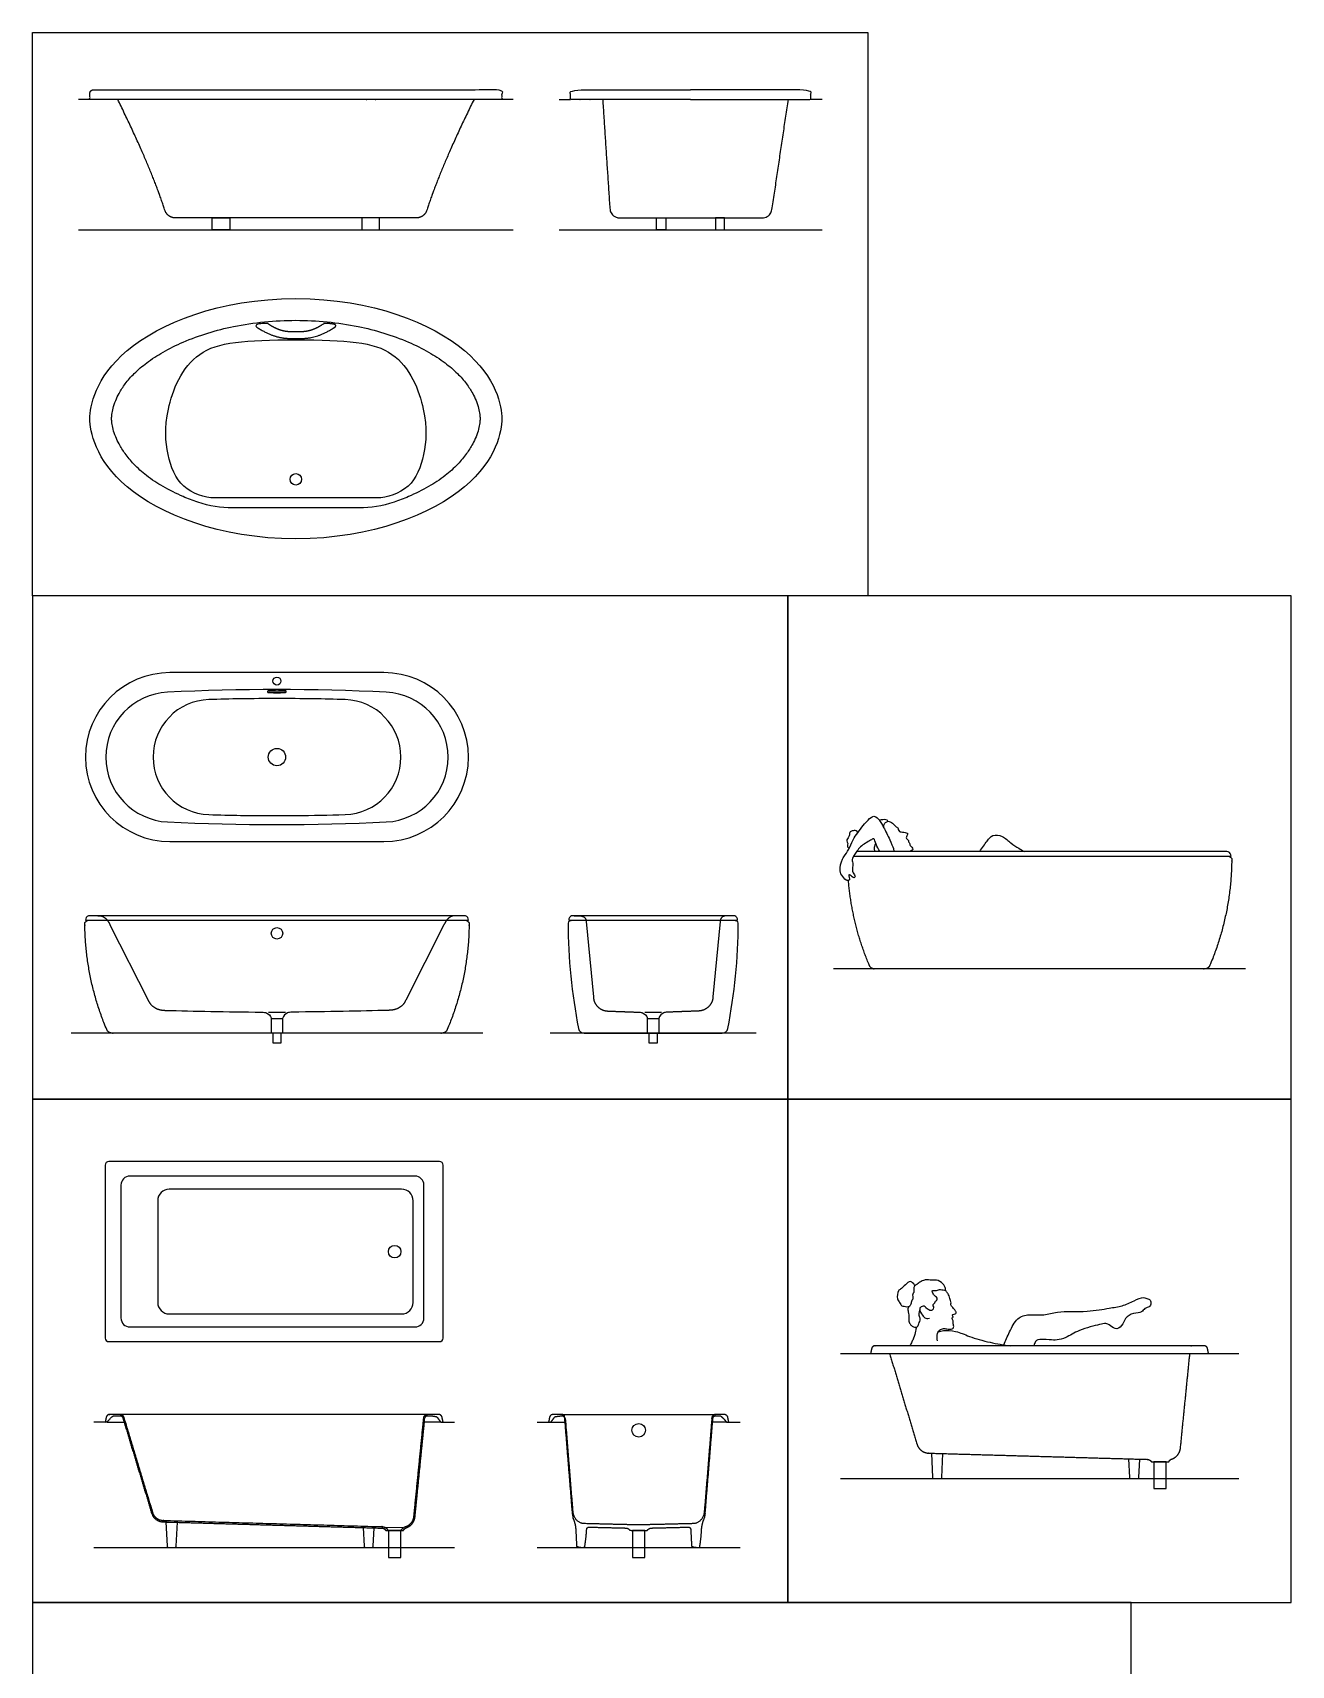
# Model space of a CAD drawing. Header units: millimetres. Extents: x 0.1 to 49.6, y 0.1 to 12.5.
# Drawn here: x 37.42 to 43.01, y 5.26 to 12.51 of the extents above; entities that cross this region are included whole.
import ezdxf

# ---------------------------------------------------------------- set-up
doc = ezdxf.new("R2010")
doc.units = ezdxf.units.MM
for name, color, linetype, true_color in [('AG-DETAILS-DIAGRAM', 7, 'Continuous', 0xccff66), ('AG-DIAGRAM', 7, 'Continuous', 0xfecc66), ('AG-FIXTURE', 7, 'Continuous', 0x66ccff), ('AG-PEOPLE', 7, 'Continuous', 0xfc6666), ('X-VPRT', 6, 'Continuous', 0xff00ff)]:
    doc.layers.add(name, color=color, linetype=linetype, true_color=true_color)

msp = doc.modelspace()

# ---------------------------------------------------------------- linework, layer by layer
at = {"layer": 'AG-DETAILS-DIAGRAM'}
msp.add_open_spline([(38.9495, 10.4468), (38.9947, 10.4468), (39.1061, 10.4824), (39.1646, 10.6351), (39.1786, 10.8194), (39.0562, 11.1325), (38.8169, 11.1487), (38.59, 11.1487), (38.3632, 11.1487), (38.1239, 11.1325), (38.0014, 10.8194), (38.0154, 10.6351), (38.0739, 10.4824), (38.1854, 10.4468), (38.2305, 10.4468), (38.3503, 10.4468), (38.4702, 10.4468), (38.59, 10.4468), (38.7099, 10.4468), (38.8297, 10.4468), (38.9495, 10.4468)], degree=3, knots=[-5.490252, -5.490252, -5.490252, -5.490252, -4.392201, -3.294151, -2.196101, -1.09805, 0, 0, 0, 1.09805, 2.196101, 3.294151, 4.392201, 5.490252, 5.490252, 5.490252, 6.669808, 6.669808, 6.669808, 7.849365, 7.849365, 7.849365, 7.849365], dxfattribs=at)
at = {"layer": 'AG-DIAGRAM'}
for p, q in [((39.8263, 8.5915), (39.8579, 8.5892)), ((39.8796, 8.5655), (39.9111, 8.2307)), ((40.4733, 8.5655), (40.4417, 8.2307)), ((40.5265, 8.5915), (40.4949, 8.5892)), ((37.9769, 7.3254), (37.9769, 6.8741)), ((38.5337, 7.3767), (38.0281, 7.3767)), ((39.0593, 7.3767), (38.5337, 7.3767)), ((39.1105, 6.8741), (39.1105, 7.3254)), ((38.0281, 6.8229), (38.5337, 6.8229)), ((38.5337, 6.8229), (39.0593, 6.8229)), ((41.4114, 6.2041), (41.4168, 6.0962)), ((41.4575, 6.0962), (41.4628, 6.2026)), ((42.2874, 6.1789), (42.2915, 6.0962)), ((42.3322, 6.0962), (42.3363, 6.1775)), ((41.0082, 6.0914), (42.7759, 6.0914)), ((41.4218, 6.0914), (41.4371, 6.0914)), ((41.4371, 6.0914), (41.4524, 6.0914)), ((42.2965, 6.0914), (42.3119, 6.0914)), ((42.3119, 6.0914), (42.3272, 6.0914)), ((38.013, 5.8988), (38.0184, 5.7908)), ((38.0591, 5.7908), (38.0645, 5.8973)), ((38.8891, 5.8736), (38.8932, 5.7908)), ((38.9339, 5.7908), (38.9379, 5.8722)), ((37.6928, 5.7861), (39.2946, 5.7861)), ((38.0235, 5.7861), (38.0388, 5.7861)), ((38.0388, 5.7861), (38.0541, 5.7861)), ((38.8982, 5.7861), (38.9135, 5.7861)), ((38.9135, 5.7861), (38.9289, 5.7861)), ((39.6613, 5.7861), (40.563, 5.7861))]:
    msp.add_line(p, q, dxfattribs=at)
for points in [[(37.6756, 12.2162), (37.6248, 12.2162)], [(39.5552, 12.2162), (39.5044, 12.2162)], [(39.7584, 12.2162), (39.8092, 12.2162)], [(40.9268, 12.2162), (40.876, 12.2162)], [(37.6248, 11.6369), (39.5552, 11.6369)], [(39.7584, 11.6369), (40.9268, 11.6369)], [(37.7649, 8.5513), (37.9342, 8.2164)], [(39.2477, 8.5513), (39.0784, 8.2164)], [(42.8064, 8.3548), (40.9776, 8.3548)], [(38.4689, 8.1629), (38.5437, 8.1629)], [(40.139, 8.1629), (40.2138, 8.1629)], [(39.4207, 8.0699), (37.5919, 8.0699)], [(40.6336, 8.0699), (39.7192, 8.0699)], [(38.9895, 5.8764), (39.0643, 5.8743)]]:
    msp.add_lwpolyline(points, dxfattribs=at)
for points in [[(38.4818, 8.0699), (38.4818, 8.1346), (38.5308, 8.1346), (38.5308, 8.0699)], [(40.1519, 8.0699), (40.1519, 8.1346), (40.2009, 8.1346), (40.2009, 8.0699)], [(38.4873, 8.0699), (38.4873, 8.0264), (38.5253, 8.0264), (38.5253, 8.0699)], [(40.1574, 8.0699), (40.1574, 8.0264), (40.1954, 8.0264), (40.1954, 8.0699)]]:
    msp.add_lwpolyline(points, close=True, dxfattribs=at)
at = {"layer": 'AG-DIAGRAM', "color": 0, "linetype": 'ByBlock', "lineweight": -2}
for points in [[(42.3994, 6.1663), (42.3994, 6.0469), (42.4545, 6.0469), (42.4545, 6.1663)], [(39.0011, 5.8609), (39.0011, 5.7416), (39.0561, 5.7416), (39.0561, 5.8609)], [(40.0846, 5.8609), (40.0846, 5.7416), (40.1396, 5.7416), (40.1396, 5.8609)]]:
    msp.add_lwpolyline(points, close=True, dxfattribs=at)
msp.add_circle((38.5063, 9.6333), 0.0177, dxfattribs=at)
at = {"layer": 'AG-DIAGRAM'}
for centre, radius in [((38.5063, 8.5131), 0.0254), ((40.1122, 6.3061), 0.03)]:
    msp.add_circle(centre, radius, dxfattribs=at)
at = {"layer": 'AG-DIAGRAM', "color": 0, "linetype": 'ByBlock', "lineweight": -2}
for centre, radius, start, end in [((38.2118, 9.2958), 0.2555, 91.73883, 268.26117), ((38.5063, -0.4042), 9.96, 90.92774, 91.73883), ((38.5063, -1.098), 10.6537, 89.13268, 90.86732), ((38.5063, -0.4042), 9.96, 88.26117, 89.07226), ((38.8008, 9.2958), 0.2555, 271.73883, 88.26117), ((38.5063, 18.9958), 9.96, 268.26117, 269.07226), ((38.5063, 18.9958), 9.96, 269.07226, 270.4923), ((38.5063, 18.9958), 9.96, 270.4923, 271.73883)]:
    msp.add_arc(centre, radius, start, end, dxfattribs=at)
at = {"layer": 'AG-DIAGRAM'}
for centre, radius, start, end in [((38.0281, 7.3254), 0.0513, 90, 180), ((39.0593, 7.3254), 0.0513, 0, 90), ((38.0281, 6.8741), 0.0513, 180, 270), ((39.0593, 6.8741), 0.0513, 270, 0), ((41.4218, 6.0964), 0.00503, 182.86241, 270), ((41.4524, 6.0964), 0.00503, 270, 357.13759), ((42.2965, 6.0964), 0.00503, 182.86241, 270), ((42.3272, 6.0964), 0.00503, 270, 357.13759), ((38.0235, 5.7911), 0.00503, 182.86241, 270), ((38.0541, 5.7911), 0.00503, 270, 357.13759), ((38.8982, 5.7911), 0.00503, 182.86241, 270), ((38.9289, 5.7911), 0.00503, 270, 357.13759)]:
    msp.add_arc(centre, radius, start, end, dxfattribs=at)
for points in [[(37.7112, 8.5915), (37.7246, 8.5915), (37.738, 8.5915), (37.7528, 8.5753), (37.7588, 8.5633), (37.7649, 8.5513)], [(39.3014, 8.5915), (39.288, 8.5915), (39.2746, 8.5915), (39.2598, 8.5753), (39.2537, 8.5633), (39.2477, 8.5513)], [(39.8579, 8.5892), (39.8643, 8.5887), (39.8707, 8.5883), (39.8783, 8.5783), (39.8789, 8.5719), (39.8796, 8.5655)], [(40.4949, 8.5892), (40.4885, 8.5887), (40.4821, 8.5883), (40.4745, 8.5783), (40.4739, 8.5719), (40.4733, 8.5655)], [(37.9342, 8.2164), (37.9423, 8.2004), (37.9504, 8.1852), (37.9756, 8.1727), (37.9935, 8.1715), (38.011, 8.171)], [(39.0784, 8.2164), (39.0703, 8.2004), (39.0622, 8.1852), (39.037, 8.1727), (39.0191, 8.1715), (39.0016, 8.171)]]:
    msp.add_open_spline(points, degree=5, dxfattribs=at)
for points, degree, knots in [([(39.9111, 8.2307), (39.9128, 8.2121), (39.9146, 8.1935), (39.9427, 8.1691), (39.9614, 8.1684), (39.9801, 8.1677), (40.0068, 8.1668), (40.0334, 8.1658), (40.0601, 8.1648), (40.0868, 8.1638), (40.1141, 8.1628, -0.0011)], 5, [2.220248, 2.220248, 2.220248, 2.220248, 2.220248, 2.220248, 3.220248, 3.220248, 3.220248, 3.220248, 3.220248, 3.882022, 3.882022, 3.882022, 3.882022, 3.882022, 3.882022]), ([(40.4417, 8.2307), (40.44, 8.2121), (40.4382, 8.1935), (40.4101, 8.1691), (40.3914, 8.1684), (40.3727, 8.1677), (40.3461, 8.1668), (40.3194, 8.1658), (40.2927, 8.1648), (40.266, 8.1638), (40.2387, 8.1628, -0.0011)], 5, [2.220248, 2.220248, 2.220248, 2.220248, 2.220248, 2.220248, 3.220248, 3.220248, 3.220248, 3.220248, 3.220248, 3.882022, 3.882022, 3.882022, 3.882022, 3.882022, 3.882022]), ([(38.011, 8.171), (38.1375, 8.1677), (38.28, 8.1651), (38.439, 8.163), (38.4487, 8.1628), (38.461, 8.1609), (38.478, 8.1484), (38.4818, 8.1346)], 3, [2.231095, 2.231095, 2.231095, 2.231095, 3.656705, 3.656705, 3.656705, 3.887594, 4.228629, 4.228629, 4.228629, 4.228629]), ([(39.0016, 8.171), (38.8751, 8.1677), (38.7325, 8.1651), (38.5736, 8.163), (38.5639, 8.1628), (38.5516, 8.1609), (38.5346, 8.1484), (38.5308, 8.1346)], 3, [2.231095, 2.231095, 2.231095, 2.231095, 3.656705, 3.656705, 3.656705, 3.887594, 4.228629, 4.228629, 4.228629, 4.228629]), ([(40.1141, 8.1628, -0.0011), (40.1207, 8.1624, -0.0011), (40.1324, 8.16, -0.0011), (40.1481, 8.1484, -0.0011), (40.1519, 8.1346, -0.0011)], 3, [3.8820224, 3.8820224, 3.8820224, 3.8820224, 4.0696992, 4.4107345, 4.4107345, 4.4107345, 4.4107345]), ([(40.2387, 8.1628, -0.0011), (40.2321, 8.1624, -0.0011), (40.2204, 8.16, -0.0011), (40.2047, 8.1484, -0.0011), (40.2009, 8.1346, -0.0011)], 3, [3.8820224, 3.8820224, 3.8820224, 3.8820224, 4.0696992, 4.4107345, 4.4107345, 4.4107345, 4.4107345])]:
    msp.add_open_spline(points, degree=degree, knots=knots, dxfattribs=at)
at = {"layer": 'AG-DIAGRAM', "color": 0, "linetype": 'ByBlock', "lineweight": -2}
for points, weights, knots in [([(41.2259, 6.6472), (41.2503, 6.5666), (41.2747, 6.486), (41.299, 6.4054), (41.3234, 6.3248), (41.3477, 6.2442), (41.3518, 6.2307), (41.36, 6.2185), (41.3717, 6.2096), (41.3856, 6.2048), (41.3997, 6.2044), (41.594, 6.1989), (41.7882, 6.1934), (41.9824, 6.1878), (42.1766, 6.1823), (42.3709, 6.1768), (42.3748, 6.1767), (42.3786, 6.1756), (42.3821, 6.1737), (42.385, 6.171), (42.3881, 6.1663)], [1, 1, 1, 1, 1, 1, 0.924553900729, 0.886830851093, 0.886830851093, 0.924553900729, 1, 1, 1, 1, 1, 1, 0.953230076003, 0.929136330716, 0.927718764141, 0.948977376276, 0.992912167122], [93.288735, 93.288735, 93.288735, 93.288735, 93.288735, 93.288735, 109.862278, 109.862278, 109.862278, 109.862278, 109.862278, 112.614999, 112.614999, 112.614999, 112.614999, 112.614999, 150.858786, 150.858786, 150.858786, 150.858786, 150.858786, 151.620249, 151.620249, 151.620249, 151.620249, 151.620249, 151.620249]), ([(42.4657, 6.1663), (42.4679, 6.1707), (42.4699, 6.1733), (42.4724, 6.1755), (42.4753, 6.1772), (42.4784, 6.1782), (42.4911, 6.1824), (42.5024, 6.1901), (42.511, 6.2009), (42.5161, 6.2137), (42.5174, 6.2269), (42.5258, 6.311), (42.5342, 6.3951), (42.5425, 6.4791), (42.5509, 6.5632), (42.5593, 6.6472)], [0.997340009715, 0.965421060682, 0.949727585194, 0.950259583251, 0.967017054853, 1, 0.935436976924, 0.903155465385, 0.903155465385, 0.935436976924, 1, 1, 1, 1, 1, 1], [154.588467, 154.588467, 154.588467, 154.588467, 154.588467, 154.588467, 155.230533, 155.230533, 155.230533, 155.230533, 155.230533, 157.829163, 157.829163, 157.829163, 157.829163, 157.829163, 174.456196, 174.456196, 174.456196, 174.456196, 174.456196, 174.456196])]:
    msp.add_rational_spline(points, weights, degree=5, knots=knots, dxfattribs=at)
msp.add_open_spline([(42.3881, 6.1663), (42.4269, 6.1663), (42.4657, 6.1663)], degree=2, dxfattribs=at)
at = {"layer": 'AG-FIXTURE', "color": 0, "linetype": 'ByBlock', "lineweight": -2}
for p, q in [((38.9813, 9.6708), (38.0313, 9.6708)), ((38.4663, 9.5832), (38.4663, 9.5898)), ((38.5463, 9.5898), (38.5463, 9.5832)), ((38.0313, 8.9208), (38.9813, 8.9208)), ((41.0664, 8.8563), (42.742, 8.8563)), ((42.7233, 8.8763), (41.0796, 8.8763)), ((42.742, 8.8563), (42.7409, 8.8619)), ((37.6574, 8.577), (37.6563, 8.5715)), ((37.6563, 8.5715), (39.3563, 8.5715)), ((39.3375, 8.5915), (37.6751, 8.5915)), ((39.3563, 8.5715), (39.3552, 8.577)), ((39.8025, 8.577), (39.8014, 8.5715)), ((39.8014, 8.5715), (40.5514, 8.5715)), ((39.8115, 8.5697), (39.8046, 8.5675)), ((39.8046, 8.5675), (39.8046, 8.5675)), ((40.5326, 8.5915), (39.8202, 8.5915)), ((40.5482, 8.5675), (40.5413, 8.5697)), ((40.5482, 8.5675), (40.5482, 8.5675)), ((40.5514, 8.5715), (40.5503, 8.577)), ((39.8698, 8.0699), (39.8994, 8.0699)), ((40.4534, 8.0699), (40.483, 8.0699)), ((37.7436, 7.4838), (37.7436, 6.7157)), ((39.2278, 7.4998), (37.7596, 7.4998)), ((39.2438, 6.7157), (39.2438, 7.4838)), ((39.1188, 7.4348), (37.8536, 7.4348)), ((37.8136, 7.3948), (37.8136, 6.8047)), ((39.1588, 6.8047), (39.1588, 7.3948)), ((37.8536, 6.7647), (39.1188, 6.7647)), ((37.7596, 6.6997), (39.2278, 6.6997)), ((41.0082, 6.6472), (42.7759, 6.6472)), ((37.7436, 6.3419), (37.6928, 6.3419)), ((37.7526, 6.3419), (37.8276, 6.3419)), ((39.2438, 6.3419), (39.2946, 6.3419)), ((39.6613, 6.3419), (39.7121, 6.3419)), ((39.7211, 6.3419), (39.7844, 6.3419)), ((39.7713, 6.3761), (40.4529, 6.3761)), ((40.5031, 6.3419), (40.4398, 6.3419)), ((40.5122, 6.3419), (40.563, 6.3419))]:
    msp.add_line(p, q, dxfattribs=at)
at = {"layer": 'AG-FIXTURE'}
for points in [[(38.2192, 11.6369), (38.2192, 11.6904), (38.2971, 11.6904), (38.2971, 11.6369)], [(38.9608, 11.6369), (38.9608, 11.6904), (38.883, 11.6904), (38.883, 11.6369)], [(40.1917, 11.6369), (40.1917, 11.6904), (40.232, 11.6904), (40.232, 11.6369)], [(40.4935, 11.6369), (40.4935, 11.6904), (40.4532, 11.6904), (40.4532, 11.6369)]]:
    msp.add_lwpolyline(points, close=True, dxfattribs=at)
at = {"layer": 'AG-FIXTURE', "color": 0, "linetype": 'ByBlock', "lineweight": -2}
for points in [[(39.8994, 8.0699), (40.4534, 8.0699)], [(39.2337, 6.3419), (39.1609, 6.3419)]]:
    msp.add_lwpolyline(points, dxfattribs=at)
at = {"layer": 'AG-FIXTURE'}
msp.add_circle((38.59, 10.5295), 0.0254, dxfattribs=at)
at = {"layer": 'AG-FIXTURE', "color": 0, "linetype": 'ByBlock', "lineweight": -2}
for centre, radius in [((38.5063, 9.2958), 0.0385), ((39.0286, 7.0993), 0.0275)]:
    msp.add_circle(centre, radius, dxfattribs=at)
for centre, radius, start, end in [((38.0313, 9.2958), 0.375, 90, 270), ((38.9813, 9.2958), 0.375, 270, 90), ((38.0348, 9.2958), 0.2885, 92.78256, 267.21744), ((38.5063, -0.4042), 10, 87.21744, 92.78256), ((38.9777, 9.2958), 0.2885, 272.78256, 87.21744), ((38.5063, 18.9958), 10, 267.21744, 272.78256), ((42.7233, 8.8583), 0.018, 11.30993, 90), ((37.6751, 8.5735), 0.018, 90, 168.69007), ((39.3375, 8.5735), 0.018, 11.30993, 90), ((39.8074, 8.5589), 0.009, 108, 180.15446), ((42.2319, 8.5655), 2.4335, 180.15446, 191.26751), ((39.8202, 8.5735), 0.018, 90, 168.69007), ((39.8093, 8.5764), 0.007, 288, 315.46228), ((38.1209, 8.5655), 2.4335, 348.73249, 359.84554), ((40.5326, 8.5735), 0.018, 11.30993, 90), ((40.5435, 8.5764), 0.007, 224.53772, 252), ((40.5454, 8.5589), 0.009, 359.84554, 72), ((39.8698, 8.0949), 0.025, 191.26751, 270), ((40.483, 8.0949), 0.025, 270, 348.73249), ((37.7596, 7.4838), 0.016, 90, 180), ((39.2278, 7.4838), 0.016, 0, 90), ((37.8536, 7.3948), 0.04, 90, 180), ((39.1188, 7.3948), 0.04, 0, 90), ((37.8536, 6.8047), 0.04, 180, 270), ((39.1188, 6.8047), 0.04, 270, 0), ((37.7596, 6.7157), 0.016, 180, 270), ((39.2278, 6.7157), 0.016, 270, 0)]:
    msp.add_arc(centre, radius, start, end, dxfattribs=at)
at = {"layer": 'AG-FIXTURE'}
for points, weights, degree, knots in [([(37.6912, 12.2592), (37.6756, 12.2592), (37.6756, 12.2436), (37.6756, 12.2299), (37.6756, 12.2162), (38.1328, 12.2162), (38.59, 12.2162), (39.0472, 12.2162), (39.5044, 12.2162), (39.5044, 12.2299), (39.5044, 12.2436), (39.5044, 12.2592), (39.4888, 12.2592), (39.0394, 12.2592), (38.59, 12.2592), (38.1406, 12.2592), (37.6912, 12.2592)], [1, 0.707106781187, 1, 1, 1, 1, 1, 1, 1, 1, 1, 0.707106781187, 1, 1, 1, 1, 1], 2, [0.982928, 0.982928, 0.982928, 1.063379, 1.063379, 1.699925, 1.699925, 4.699925, 4.699925, 7.699925, 7.699925, 8.336471, 8.336471, 8.416922, 8.416922, 9.39985, 9.39985, 10.382777, 10.382777, 10.382777]), ([(40.3426, 12.2162), (40.0759, 12.2162), (39.8092, 12.2162), (39.8092, 12.2299), (39.8092, 12.2436), (39.8092, 12.2592), (39.8248, 12.2592), (40.0837, 12.2592), (40.3426, 12.2592)], [1, 1, 1, 1, 1, 0.707106781187, 1, 1, 1], 2, [5.949925, 5.949925, 5.949925, 7.699925, 7.699925, 8.336471, 8.336471, 8.416922, 8.416922, 8.983183, 8.983183, 8.983183]), ([(40.3426, 12.2162), (40.6093, 12.2162), (40.876, 12.2162), (40.876, 12.2299), (40.876, 12.2436), (40.876, 12.2592), (40.8604, 12.2592), (40.6015, 12.2592), (40.3426, 12.2592)], [1, 1, 1, 1, 1, 0.707106781187, 1, 1, 1], 2, [5.949925, 5.949925, 5.949925, 7.699925, 7.699925, 8.336471, 8.336471, 8.416922, 8.416922, 8.983183, 8.983183, 8.983183]), ([(39.381, 12.2162), (39.284, 12.0219), (39.2064, 11.836), (39.1718, 11.725), (39.1652, 11.7037), (39.1472, 11.6904), (39.1249, 11.6904), (38.9466, 11.6904), (38.7683, 11.6904), (38.59, 11.6904), (38.4117, 11.6904), (38.2334, 11.6904), (38.0551, 11.6904), (38.0328, 11.6904), (38.0148, 11.7037), (38.0082, 11.725), (37.9737, 11.836), (37.896, 12.0219), (37.799, 12.2162)], [1, 1, 1, 1, 0.870213620747, 0.870213620747, 1, 1, 1, 1, 1, 1, 1, 0.870213620747, 0.870213620747, 1, 1, 1, 1], 3, [-3.750205, -3.750205, -3.750205, -3.750205, -2.065514, -2.065514, -2.065514, -1.860714, -1.860714, -1.860714, -0.105962, -0.105962, -0.105962, 1.64879, 1.64879, 1.64879, 1.85359, 1.85359, 1.85359, 3.538282, 3.538282, 3.538282, 3.538282]), ([(39.9523, 12.2162), (39.9681, 11.9743), (39.984, 11.7323), (39.9867, 11.6904), (40.0287, 11.6904), (40.1856, 11.6904), (40.3426, 11.6904)], [1, 1, 1, 0.729851136903, 1, 1, 1], 2, [0, 0, 0, 0.920396, 0.920396, 1.141567, 1.141567, 2.023711, 2.023711, 2.023711]), ([(40.3426, 11.6904), (40.5013, 11.6904), (40.6599, 11.6904), (40.6986, 11.6904), (40.7042, 11.7287), (40.7404, 11.9724), (40.7765, 12.2162)], [1, 1, 1, 0.757205281616, 1, 1, 1], 2, [0, 0, 0, 0.891476, 0.891476, 1.100623, 1.100623, 2.027948, 2.027948, 2.027948]), ([(38.7136, 11.2202), (38.7145, 11.2208), (38.7156, 11.2212), (38.7168, 11.2213), (38.7305, 11.2222), (38.7456, 11.2209), (38.762, 11.2176), (38.7646, 11.2171), (38.7665, 11.2152), (38.7671, 11.2125), (38.7676, 11.2098), (38.7665, 11.2073), (38.7642, 11.2059), (38.6856, 11.1547), (38.6411, 11.1547), (38.59, 11.1547), (38.5389, 11.1547), (38.4944, 11.1547), (38.4158, 11.2059), (38.4135, 11.2073), (38.4125, 11.2098), (38.413, 11.2125), (38.4135, 11.2152), (38.4154, 11.2171), (38.418, 11.2176), (38.4344, 11.2209), (38.4495, 11.2222), (38.4633, 11.2213), (38.4644, 11.2212), (38.4655, 11.2208), (38.4665, 11.2202), (38.4902, 11.2041), (38.509, 11.1955), (38.5256, 11.1907), (38.5476, 11.1842), (38.5666, 11.1842), (38.59, 11.1842), (38.6135, 11.1842), (38.6324, 11.1842), (38.6544, 11.1907), (38.671, 11.1955), (38.6899, 11.2041), (38.7136, 11.2202)], [1, 0.976667810542, 0.976667810542, 1, 1, 1, 1, 0.886914334465, 0.886914334465, 1, 0.886914334465, 0.886914334465, 1, 1, 1, 1, 1, 1, 1, 0.886914334465, 0.886914334465, 1, 0.886914334465, 0.886914334465, 1, 1, 1, 1, 0.976667810542, 0.976667810542, 1, 1, 1, 1, 1, 1, 1, 1, 1, 1, 1, 1, 1], 3, [-0.884182, -0.884182, -0.884182, -0.884182, -0.872935, -0.872935, -0.872935, -0.718097, -0.718097, -0.718097, -0.693046, -0.693046, -0.693046, -0.667995, -0.667995, -0.667995, -0.02799, -0.02799, -0.02799, 0.612014, 0.612014, 0.612014, 0.637065, 0.637065, 0.637065, 0.662116, 0.662116, 0.662116, 0.816954, 0.816954, 0.816954, 0.828201, 0.828201, 0.828201, 1.075455, 1.075455, 1.075455, 1.403433, 1.403433, 1.403433, 1.731411, 1.731411, 1.731411, 1.978666, 1.978666, 1.978666, 1.978666])]:
    msp.add_rational_spline(points, weights, degree=degree, knots=knots, dxfattribs=at)
for points, knots in [([(39.5044, 10.7987), (39.5044, 10.8527), (39.4588, 11.1108), (38.9311, 11.3321), (38.59, 11.3321), (38.2489, 11.3321), (37.7212, 11.1108), (37.6756, 10.8527), (37.6756, 10.7987), (37.6756, 10.7446), (37.7212, 10.4866), (38.2489, 10.2653), (38.59, 10.2653), (38.9311, 10.2653), (39.4588, 10.4866), (39.5044, 10.7446), (39.5044, 10.7987)], [-4.75, -4.75, -4.75, -4.75, -2.375, 0, 0, 0, 2.375, 4.75, 4.75, 4.75, 7.125, 9.5, 9.5, 9.5, 11.875, 14.25, 14.25, 14.25, 14.25]), ([(38.59, 11.2356), (38.59, 11.2356), (38.4972, 11.2356), (38.3262, 11.2195), (38.1296, 11.1601), (38.0035, 11.0977), (37.9305, 11.0508), (37.8742, 11.0033), (37.8333, 10.957), (37.8067, 10.9159), (37.7893, 10.879), (37.7787, 10.8476), (37.7734, 10.8204), (37.7716, 10.7987), (37.7734, 10.777), (37.7787, 10.7498), (37.7893, 10.7183), (37.8067, 10.6815), (37.8333, 10.6403), (37.8717, 10.5941), (37.9305, 10.5405), (38.0035, 10.4937), (38.0801, 10.4557), (38.1325, 10.4351), (38.1542, 10.4273), (38.2064, 10.4108), (38.258, 10.4026), (38.3091, 10.4026), (38.4027, 10.4026), (38.4964, 10.4026), (38.59, 10.4026), (38.6836, 10.4026), (38.7773, 10.4026), (38.8709, 10.4026), (38.922, 10.4026), (38.9736, 10.4108), (39.0258, 10.4273), (39.0475, 10.4351), (39.1, 10.4557), (39.1766, 10.4937), (39.2495, 10.5405), (39.3083, 10.5941), (39.3467, 10.6403), (39.3733, 10.6815), (39.3907, 10.7183), (39.4013, 10.7498), (39.4067, 10.777), (39.4084, 10.7987), (39.4067, 10.8204), (39.4013, 10.8476), (39.3907, 10.879), (39.3733, 10.9159), (39.3467, 10.957), (39.3058, 11.0033), (39.2495, 11.0508), (39.1766, 11.0977), (39.0504, 11.1601), (38.8538, 11.2195), (38.6828, 11.2356), (38.59, 11.2356), (38.59, 11.2356)], [6.519299, 6.519299, 6.519299, 6.519299, 6.519302, 7.432241, 8.202154, 8.530047, 8.814999, 9.053958, 9.253586, 9.420993, 9.534968, 9.654236, 9.746791, 9.807363, 9.867936, 9.960491, 10.079759, 10.193733, 10.361141, 10.560768, 10.799728, 11.084679, 11.412572, 11.639424, 11.639424, 11.639424, 12.16018, 12.16018, 12.16018, 12.428134, 12.428134, 12.428134, 12.696089, 12.696089, 12.696089, 13.216845, 13.216845, 13.216845, 13.443697, 13.77159, 14.056541, 14.295501, 14.495128, 14.662535, 14.77651, 14.895778, 14.988333, 15.048906, 15.109478, 15.202033, 15.321301, 15.435276, 15.602683, 15.802311, 16.04127, 16.326222, 16.654114, 17.424027, 18.336966, 18.336969, 18.336969, 18.336969, 18.336969])]:
    msp.add_open_spline(points, degree=3, knots=knots, dxfattribs=at)
at = {"layer": 'AG-FIXTURE', "color": 0, "linetype": 'ByBlock', "lineweight": -2}
for points, weights, degree, knots in [([(38.4663, 9.5898), (38.4663, 9.5938), (38.5063, 9.5938), (38.5463, 9.5938), (38.5463, 9.5898)], [1, 0.707106781187, 1, 0.707106781187, 1], 2, [0, 0, 0, 1.570796, 1.570796, 3.141593, 3.141593, 3.141593]), ([(38.4663, 9.5832), (38.4663, 9.5802), (38.5063, 9.5802), (38.5463, 9.5802), (38.5463, 9.5832), (38.5463, 9.5862), (38.5063, 9.5862), (38.4663, 9.5862), (38.4663, 9.5832)], [1, 0.707106781187, 1, 0.707106781187, 1, 0.707106781187, 1, 0.707106781187, 1], 2, [0, 0, 0, 1.570796, 1.570796, 3.141593, 3.141593, 4.712389, 4.712389, 6.283185, 6.283185, 6.283185]), ([(42.7291, 8.8563), (42.745, 8.8503), (42.745, 8.8438), (42.7437, 8.5971), (42.6475, 8.37), (42.6411, 8.3548), (42.6245, 8.3548), (42.27, 8.3548), (41.892, 8.3548)], [1, 0.807710536557, 1, 0.980557950156, 1, 0.833865766972, 1, 1, 1], 2, [-0.132092, -0.132092, -0.132092, 0.317951, 0.317951, 19.650847, 19.650847, 20.812733, 20.812733, 49.330308, 49.330308, 49.330308]), ([(41.892, 8.3548), (41.514, 8.3548), (41.1595, 8.3548), (41.1429, 8.3548), (41.1365, 8.37), (41.0598, 8.5511), (41.0433, 8.747)], [1, 1, 1, 0.833865766972, 1, 0.984438988269, 0.993787395867], 2, [49.330308, 49.330308, 49.330308, 77.605561, 77.605561, 78.757573, 78.757573, 94.099737, 94.099737, 94.099737]), ([(38.5063, 8.0699), (38.1283, 8.0699), (37.7738, 8.0699), (37.7572, 8.0699), (37.7508, 8.0851), (37.6546, 8.3123), (37.6533, 8.5589), (37.6533, 8.5655), (37.6692, 8.5715)], [1, 1, 1, 0.833865766972, 1, 0.980557950156, 1, 0.807710536557, 1], 2, [49.330308, 49.330308, 49.330308, 77.847883, 77.847883, 79.009768, 79.009768, 98.342664, 98.342664, 98.792708, 98.792708, 98.792708]), ([(39.3434, 8.5715), (39.3593, 8.5655), (39.3593, 8.5589), (39.358, 8.3123), (39.2618, 8.0851), (39.2554, 8.0699), (39.2388, 8.0699), (38.8843, 8.0699), (38.5063, 8.0699)], [1, 0.807710536557, 1, 0.980557950156, 1, 0.833865766972, 1, 1, 1], 2, [-0.132092, -0.132092, -0.132092, 0.317951, 0.317951, 19.650847, 19.650847, 20.812733, 20.812733, 49.330308, 49.330308, 49.330308]), ([(42.6421, 6.6472), (42.6412, 6.6515), (42.6404, 6.6558), (42.6395, 6.66), (42.6387, 6.6643), (42.6378, 6.6685), (42.637, 6.6729), (42.6346, 6.6769), (42.631, 6.6799), (42.6266, 6.6814), (42.6221, 6.6814), (42.6103, 6.6814), (42.5985, 6.6814), (42.5867, 6.6814), (42.5749, 6.6814), (42.5631, 6.6814), (42.2829, 6.6814), (42.0026, 6.6814), (41.7224, 6.6814), (41.4421, 6.6814), (41.1619, 6.6814), (41.1574, 6.6814), (41.153, 6.6799), (41.1494, 6.6769), (41.1471, 6.6729), (41.1462, 6.6685), (41.1453, 6.6643), (41.1445, 6.66), (41.1436, 6.6558), (41.1428, 6.6515), (41.1419, 6.6472)], [1, 1, 1, 1, 1, 1, 0.909336856535, 0.864005284803, 0.864005284803, 0.909336856535, 1, 1, 1, 1, 1, 1, 1, 1, 1, 1, 1, 0.909336856535, 0.864005284803, 0.864005284803, 0.909336856535, 1, 1, 1, 1, 1, 1], 5, [27.969765, 27.969765, 27.969765, 27.969765, 27.969765, 27.969765, 28.825296, 28.825296, 28.825296, 28.825296, 28.825296, 29.690428, 29.690428, 29.690428, 29.690428, 29.690428, 32.014252, 32.014252, 32.014252, 32.014252, 32.014252, 87.173775, 87.173775, 87.173775, 87.173775, 87.173775, 88.038907, 88.038907, 88.038907, 88.038907, 88.038907, 88.894438, 88.894438, 88.894438, 88.894438, 88.894438, 88.894438]), ([(39.2438, 6.3419), (39.2429, 6.3462), (39.2421, 6.3504), (39.2412, 6.3547), (39.2404, 6.359), (39.2395, 6.3632), (39.2386, 6.3676), (39.2363, 6.3716), (39.2327, 6.3746), (39.2283, 6.3761), (39.2238, 6.3761), (39.212, 6.3761), (39.2002, 6.3761), (39.1884, 6.3761), (39.1766, 6.3761), (39.1648, 6.3761), (38.8845, 6.3761), (38.6043, 6.3761), (38.324, 6.3761), (38.0438, 6.3761), (37.7635, 6.3761), (37.7591, 6.3761), (37.7547, 6.3746), (37.751, 6.3716), (37.7487, 6.3676), (37.7478, 6.3632), (37.747, 6.359), (37.7461, 6.3547), (37.7453, 6.3504), (37.7444, 6.3462), (37.7436, 6.3419)], [1, 1, 1, 1, 1, 1, 0.909336856535, 0.864005284803, 0.864005284803, 0.909336856535, 1, 1, 1, 1, 1, 1, 1, 1, 1, 1, 1, 0.909336856535, 0.864005284803, 0.864005284803, 0.909336856535, 1, 1, 1, 1, 1, 1], 5, [27.969765, 27.969765, 27.969765, 27.969765, 27.969765, 27.969765, 28.825296, 28.825296, 28.825296, 28.825296, 28.825296, 29.690428, 29.690428, 29.690428, 29.690428, 29.690428, 32.014252, 32.014252, 32.014252, 32.014252, 32.014252, 87.173775, 87.173775, 87.173775, 87.173775, 87.173775, 88.038907, 88.038907, 88.038907, 88.038907, 88.038907, 88.894438, 88.894438, 88.894438, 88.894438, 88.894438, 88.894438]), ([(37.7436, 6.3419), (37.7577, 6.3474), (37.7612, 6.352), (37.7647, 6.3567), (37.7682, 6.3614), (37.7798, 6.37), (37.7861, 6.37), (37.7925, 6.37), (37.7989, 6.37), (37.8053, 6.37), (37.8117, 6.37), (37.8143, 6.37), (37.8168, 6.3692), (37.819, 6.3676), (37.8205, 6.3654), (37.8212, 6.3629), (37.8469, 6.2781), (37.8725, 6.1933), (37.8981, 6.1085), (37.9238, 6.0237), (37.9494, 5.9389), (37.9535, 5.9253), (37.9617, 5.9132), (37.9734, 5.9042), (37.9872, 5.8995), (38.0014, 5.8991), (38.1956, 5.8936), (38.3899, 5.888), (38.5841, 5.8825), (38.7783, 5.877), (38.9725, 5.8714), (38.9764, 5.8713), (38.9803, 5.8703), (38.9838, 5.8684), (38.9867, 5.8657), (38.9897, 5.8609)], [1, 1, 1, 1, 1, 1, 1, 1, 1, 1, 1, 0.921160273248, 0.881740409872, 0.881740409872, 0.921160273248, 1, 1, 1, 1, 1, 1, 0.924553900729, 0.886830851093, 0.886830851093, 0.924553900729, 1, 1, 1, 1, 1, 1, 0.953230076003, 0.929136330716, 0.927718764141, 0.948977376276, 0.992912167122], 5, [88.894438, 88.894438, 88.894438, 88.894438, 88.894438, 88.894438, 89.318329, 89.318329, 89.318329, 89.318329, 89.318329, 90.601577, 90.601577, 90.601577, 90.601577, 90.601577, 91.115563, 91.115563, 91.115563, 91.115563, 91.115563, 108.939537, 108.939537, 108.939537, 108.939537, 108.939537, 111.753086, 111.753086, 111.753086, 111.753086, 111.753086, 150.84196, 150.84196, 150.84196, 150.84196, 150.84196, 151.620249, 151.620249, 151.620249, 151.620249, 151.620249, 151.620249]), ([(37.8104, 6.3761), (37.8223, 6.3761), (37.8257, 6.3647), (37.8898, 6.1529), (37.9539, 5.9412), (37.9643, 5.9067), (38.0003, 5.9057), (38.4867, 5.8918), (38.9731, 5.878), (38.9852, 5.8776), (38.9937, 5.8691), (38.9972, 5.8656), (38.9998, 5.8609)], [1, 0.802992030362, 1, 1, 1, 0.8114728216, 1, 1, 1, 0.928768161293, 1, 0.990319058305, 1], 2, [-0.804405, -0.804405, -0.804405, 0, 0, 17.419023, 17.419023, 19.876216, 19.876216, 58.186627, 58.186627, 59.088106, 59.088106, 59.418716, 59.418716, 59.418716]), ([(39.0561, 5.8609), (39.0604, 5.8673), (39.0724, 5.8769), (39.0792, 5.8791), (39.1108, 5.8896), (39.1141, 5.9227), (39.136, 6.1422), (39.1579, 6.3617), (39.1593, 6.3761), (39.1738, 6.3761)], [1, 1, 0.973005570482, 1, 0.838678059541, 1, 1, 1, 0.741318839133, 1], 2, [0, 0, 0, 0.353576, 0.906449, 0.906449, 3.230905, 3.230905, 20.596068, 20.596068, 21.523012, 21.523012, 21.523012]), ([(39.0674, 5.8609), (39.0696, 5.8653), (39.0716, 5.868), (39.0741, 5.8702), (39.0769, 5.8719), (39.08, 5.8729), (39.0927, 5.8771), (39.1041, 5.8848), (39.1127, 5.8956), (39.1178, 5.9083), (39.1191, 5.9216), (39.1278, 6.0095), (39.1366, 6.0974), (39.1453, 6.1853), (39.1541, 6.2732), (39.1628, 6.361), (39.1631, 6.364), (39.1645, 6.3668), (39.1668, 6.369), (39.1698, 6.37), (39.1728, 6.37), (39.1798, 6.37), (39.1867, 6.37), (39.1937, 6.37), (39.2006, 6.37), (39.2156, 6.366), (39.2192, 6.3612), (39.2229, 6.3564), (39.2265, 6.3516), (39.2301, 6.3467), (39.2337, 6.3419)], [0.997340009715, 0.965421060682, 0.949727585194, 0.950259583251, 0.967017054853, 1, 0.935436976924, 0.903155465385, 0.903155465385, 0.935436976924, 1, 1, 1, 1, 1, 1, 0.896527535653, 0.84479130348, 0.84479130348, 0.896527535653, 1, 1, 1, 1, 1, 1, 1, 1, 1, 1, 1], 5, [154.588467, 154.588467, 154.588467, 154.588467, 154.588467, 154.588467, 155.230533, 155.230533, 155.230533, 155.230533, 155.230533, 157.829163, 157.829163, 157.829163, 157.829163, 157.829163, 175.213135, 175.213135, 175.213135, 175.213135, 175.213135, 175.792475, 175.792475, 175.792475, 175.792475, 175.792475, 178.161694, 178.161694, 178.161694, 178.161694, 178.161694, 179.233905, 179.233905, 179.233905, 179.233905, 179.233905, 179.233905]), ([(40.4529, 6.3761), (40.4725, 6.3761), (40.4922, 6.3761), (40.5053, 6.3761), (40.5079, 6.3632), (40.51, 6.3526), (40.5122, 6.3419), (40.5076, 6.3419), (40.5015, 6.3427), (40.4928, 6.3544), (40.476, 6.37), (40.4639, 6.37), (40.4518, 6.37), (40.4426, 6.37), (40.4419, 6.3609), (40.4244, 6.1454), (40.4069, 5.9299), (40.4061, 5.9223), (40.4034, 5.9151), (40.3923, 5.8895), (40.3913, 5.8631), (40.3895, 5.827), (40.3827, 5.7861), (40.375, 5.7861), (40.3674, 5.7861), (40.3597, 5.7861), (40.347, 5.7908), (40.3451, 5.8297), (40.3431, 5.8663), (40.3427, 5.8761), (40.3329, 5.8759), (40.262, 5.8742), (40.191, 5.8724), (40.1798, 5.8721), (40.1686, 5.8719), (40.1573, 5.8717), (40.1499, 5.8609), (40.131, 5.8609), (40.1121, 5.8609), (40.0932, 5.8609), (40.0726, 5.8619), (40.0669, 5.8717), (40.0556, 5.8719), (40.0444, 5.8721), (40.0332, 5.8724), (39.9623, 5.8742), (39.8914, 5.8759), (39.8816, 5.8761), (39.8811, 5.8663), (39.8791, 5.8297), (39.8722, 5.7861), (39.8645, 5.7861), (39.8569, 5.7861), (39.8492, 5.7861), (39.8365, 5.7908), (39.8347, 5.827), (39.8329, 5.8631), (39.8319, 5.8895), (39.8208, 5.9151), (39.8183, 5.9216), (39.8173, 5.9299), (39.7998, 6.1454), (39.7824, 6.3609), (39.7816, 6.37), (39.7724, 6.37), (39.7603, 6.37), (39.7402, 6.366), (39.7315, 6.3544), (39.7227, 6.3427), (39.7221, 6.3419), (39.7121, 6.3419), (39.7142, 6.3526), (39.7163, 6.3632), (39.7189, 6.3761), (39.732, 6.3761), (39.7517, 6.3761), (39.7713, 6.3761), (39.7861, 6.3761), (39.7873, 6.3614), (39.8042, 6.1519), (39.821, 5.9424), (39.8257, 5.8926), (39.8707, 5.8914), (39.9519, 5.8894), (40.0332, 5.8874), (40.0726, 5.8864), (40.1121, 5.8864), (40.1516, 5.8864), (40.191, 5.8874), (40.2723, 5.8894), (40.3535, 5.8914), (40.3985, 5.8926), (40.4032, 5.9424), (40.4201, 6.1519), (40.4369, 6.3614), (40.4381, 6.3761), (40.4529, 6.3761)], [1, 1, 1, 0.773342141338, 1, 1, 1, 1, 1, 1, 1, 1, 1, 0.73515120491, 1, 1, 1, 0.991164918144, 1, 0.980822987948, 1.00000000914, 1.00000000914, 1.00000000914, 1.00000000914, 1.00000000914, 1.00000000914, 1.00000000914, 1.00000000914, 1.00000000914, 0.715823211242, 0.999281632281, 0.999281632281, 0.999281632281, 0.999274708089, 0.999281632281, 0.870948308064, 0.999281632281, 0.999281632281, 0.999281632281, 0.999281632281, 0.999281632281, 0.870948308063, 0.999281632281, 0.999274708089, 0.999281632281, 0.999281632281, 0.999281632281, 0.715823211223, 1.00000000913, 1.00000000913, 1.00000000913, 1.00000000913, 1.00000000913, 1.00000000913, 1.00000000913, 1.00000000913, 1.00000000913, 0.980822987933, 0.999999999985, 0.992748748467, 0.999999999985, 0.999999999985, 0.999999999985, 0.735151204899, 0.999999999985, 0.999999999985, 0.999999999985, 0.999999999985, 0.999999999985, 0.894427190986, 0.999999999985, 0.999999999985, 0.999999999985, 0.773342141327, 0.999999999985, 0.999999999985, 0.999999999985, 0.734961985597, 0.999999999985, 0.999999999985, 0.999999999985, 0.751480614238, 0.999999999985, 0.999999999985, 0.999999999985, 0.999914327559, 0.999999999985, 0.999914327559, 0.999999999985, 0.999999999985, 0.999999999985, 0.751480614238, 0.999999999985, 0.999999999985, 0.999999999985, 0.734961985597, 1], 2, [33.004479, 33.004479, 33.004479, 34.551553, 34.551553, 35.416686, 35.416686, 36.272217, 36.272217, 36.701707, 36.701707, 38.216078, 38.216078, 39.166363, 39.166363, 39.752903, 39.752903, 56.772138, 56.772138, 57.372185, 57.372185, 59.426258, 59.426258, 62.576344, 62.576344, 63.179551, 63.179551, 63.530728, 63.530728, 66.593921, 66.593921, 67.205314, 67.205314, 72.790052, 72.790052, 73.673839, 73.673839, 74.567383, 74.567383, 76.053669, 76.053669, 77.622533, 77.622533, 78.433499, 78.433499, 79.317285, 79.317285, 84.902024, 84.902024, 85.513414, 85.513414, 88.877495, 88.877495, 88.927769, 88.927769, 90.433679, 90.433679, 93.282848, 93.282848, 95.336912, 95.336912, 95.880449, 95.880449, 112.899681, 112.899681, 113.486221, 113.486221, 114.803415, 114.803415, 115.950877, 115.950877, 116.380367, 116.380367, 117.235899, 117.235899, 118.101031, 118.101031, 119.648105, 119.648105, 120.58692, 120.58692, 137.131058, 137.131058, 140.038894, 140.038894, 146.437314, 146.437314, 149.544949, 149.544949, 152.652584, 152.652584, 159.051004, 159.051004, 161.958841, 161.958841, 178.502978, 178.502978, 179.441793, 179.441793, 179.441793])]:
    msp.add_rational_spline(points, weights, degree=degree, knots=knots, dxfattribs=at)
for points, degree in [([(39.2337, 6.3419), (39.2365, 6.3419), (39.2383, 6.3419), (39.2401, 6.3419), (39.242, 6.3419), (39.2438, 6.3419)], 5), ([(38.9897, 5.8609), (39.0286, 5.8609), (39.0674, 5.8609)], 2)]:
    msp.add_open_spline(points, degree=degree, dxfattribs=at)
at = {"layer": 'AG-PEOPLE'}
for points, knots in [([(41.1821, 8.8763), (41.1767, 8.8871), (41.1662, 8.9055), (41.1576, 8.9379), (41.1443, 8.9264), (41.098, 8.9042), (41.0724, 8.866), (41.0565, 8.8412), (41.0653, 8.8195), (41.059, 8.796), (41.0636, 8.7814), (41.0755, 8.766), (41.0687, 8.758), (41.0598, 8.7646), (41.0528, 8.7717), (41.0432, 8.7751), (41.0467, 8.7601), (41.0507, 8.7492), (41.0354, 8.7433), (41.0167, 8.7665), (41.0005, 8.789), (41.0145, 8.8443), (41.029, 8.8611), (41.0521, 8.8978), (41.0654, 8.9379), (41.1138, 8.9982), (41.1412, 9.0285), (41.1616, 9.0362), (41.1823, 9.016), (41.2001, 8.9831), (41.2271, 8.9304), (41.2426, 8.8906), (41.2459, 8.8808), (41.2474, 8.8763)], [0, 0, 0, 0, 0.344225, 0.636979, 0.824175, 1.235502, 1.631874, 1.927387, 2.192378, 2.467293, 2.694351, 2.934264, 3.078702, 3.254267, 3.446265, 3.58718, 3.785184, 3.972152, 4.157971, 4.455454, 4.760049, 5.173628, 5.45355, 5.815576, 6.197613, 6.701686, 7.069094, 7.306204, 7.59092, 7.946826, 8.396401, 8.766597, 8.982478, 8.982478, 8.982478, 8.982478]), ([(41.2003, 8.9823), (41.1995, 8.9871), (41.2001, 8.9974), (41.2093, 9.0079), (41.2233, 9.0116), (41.2087, 9.0195), (41.1965, 9.0175), (41.1859, 9.0166), (41.1807, 9.0154)], [0, 0, 0, 0, 0.218133, 0.433536, 0.607003, 0.792694, 1.003468, 1.231115, 1.231115, 1.231115, 1.231115]), ([(41.2185, 9.0113), (41.2256, 9.0094), (41.2396, 9.0038), (41.2511, 8.9881), (41.2634, 8.9827), (41.2636, 8.9739), (41.2697, 8.9644), (41.2776, 8.9639), (41.2996, 8.9603), (41.3085, 8.9565), (41.3027, 8.9463), (41.2989, 8.9372), (41.3033, 8.93), (41.3115, 8.9272), (41.3077, 8.9176), (41.3171, 8.9151), (41.3141, 8.9064), (41.3192, 8.9006), (41.3248, 8.8971), (41.3313, 8.8849), (41.3233, 8.8802), (41.3173, 8.877), (41.3138, 8.8763)], [0, 0, 0, 0, 0.269437, 0.52119, 0.717922, 0.879762, 1.060258, 1.220744, 1.494653, 1.649651, 1.828287, 2.007639, 2.163468, 2.316842, 2.47222, 2.621845, 2.777223, 2.926721, 3.079859, 3.273444, 3.429148, 3.615544, 3.615544, 3.615544, 3.615544]), ([(41.0847, 8.9605), (41.0829, 8.9636), (41.0782, 8.9707), (41.0601, 8.9687), (41.048, 8.9622), (41.0487, 8.9494), (41.042, 8.9375), (41.0356, 8.9296), (41.036, 8.9174), (41.0418, 8.9117), (41.0358, 8.8997), (41.0429, 8.8927), (41.0464, 8.8903)], [0, 0, 0, 0, 0.186913, 0.422566, 0.624069, 0.817573, 1.027149, 1.210423, 1.400174, 1.552571, 1.742931, 1.947362, 1.947362, 1.947362, 1.947362]), ([(41.6265, 8.8763), (41.6356, 8.893), (41.6592, 8.9217), (41.6813, 8.9539), (41.7297, 8.9473), (41.763, 8.9132), (41.7989, 8.8912), (41.8155, 8.881), (41.8239, 8.8763)], [0, 0, 0, 0, 0.432407, 0.773338, 1.141231, 1.539945, 1.909748, 2.216264, 2.216264, 2.216264, 2.216264]), ([(41.1606, 8.8763), (41.1593, 8.8816), (41.1583, 8.8923), (41.1602, 8.9008), (41.1647, 8.9138)], [0, 0, 0, 0, 0.3260348, 0.6109127, 0.6109127, 0.6109127, 0.6109127]), ([(41.3384, 6.9482), (41.3307, 6.96), (41.3213, 6.9672), (41.3112, 6.966), (41.2902, 6.9471), (41.2756, 6.9319), (41.2628, 6.9277), (41.2566, 6.8886), (41.271, 6.8743), (41.2757, 6.8646), (41.2801, 6.8572), (41.2915, 6.8573), (41.3025, 6.8542), (41.3102, 6.8552), (41.3138, 6.8559)], [0, 0, 0, 0, 0.241214, 0.424359, 0.746787, 1.028504, 1.239135, 1.601304, 1.871115, 2.067932, 2.235066, 2.432813, 2.640952, 2.846042, 2.846042, 2.846042, 2.846042]), ([(41.3873, 6.8513), (41.3988, 6.8426), (41.4088, 6.8378), (41.4175, 6.8399), (41.4255, 6.8513), (41.4193, 6.8575), (41.4184, 6.8665), (41.429, 6.871), (41.4292, 6.8806), (41.4364, 6.8823), (41.4395, 6.8947), (41.429, 6.8997), (41.421, 6.9099), (41.409, 6.9299), (41.4376, 6.9247), (41.4489, 6.9349), (41.4766, 6.9242), (41.4736, 6.9369), (41.4656, 6.9596), (41.4345, 6.9753), (41.4182, 6.9711), (41.3928, 6.9755), (41.3765, 6.9728), (41.3555, 6.961), (41.3442, 6.9516), (41.3357, 6.9477), (41.3316, 6.9311), (41.336, 6.9182), (41.3266, 6.9112), (41.3286, 6.9004), (41.3302, 6.8879), (41.3232, 6.8834), (41.3216, 6.8738), (41.3218, 6.8658), (41.3141, 6.8553), (41.3062, 6.8503), (41.3086, 6.8308), (41.3119, 6.8189), (41.3094, 6.7955), (41.316, 6.7783), (41.3247, 6.7679), (41.34, 6.7621), (41.3502, 6.7651), (41.3556, 6.7796), (41.3657, 6.7996), (41.3559, 6.8148), (41.357, 6.8264), (41.3598, 6.8406)], [0, 0, 0, 0, 0.231913, 0.405402, 0.607286, 0.770133, 0.931239, 1.119859, 1.287236, 1.435272, 1.624039, 1.809595, 2.038387, 2.267726, 2.53103, 2.774372, 3.056117, 3.21215, 3.506599, 3.843181, 4.088173, 4.381807, 4.626766, 4.9163, 5.143817, 5.317085, 5.553866, 5.765148, 5.946385, 6.139544, 6.342931, 6.502521, 6.681045, 6.850387, 7.05822, 7.232954, 7.481278, 7.699468, 7.982845, 8.23607, 8.453062, 8.686296, 8.863918, 9.093325, 9.367009, 9.610008, 9.843125, 9.843125, 9.843125, 9.843125]), ([(41.4387, 6.703), (41.4357, 6.7135), (41.4372, 6.7359), (41.4461, 6.7522), (41.4654, 6.759), (41.4787, 6.7558), (41.5063, 6.7522), (41.5128, 6.7673), (41.5063, 6.7816), (41.5096, 6.7915), (41.5049, 6.7972), (41.5028, 6.8053), (41.5108, 6.8085), (41.5041, 6.8159), (41.5059, 6.8219), (41.5181, 6.8228), (41.5221, 6.8268), (41.5208, 6.8341), (41.513, 6.8438), (41.5007, 6.8571), (41.4967, 6.8621), (41.5002, 6.8729), (41.4963, 6.8817), (41.4912, 6.904), (41.4814, 6.9184), (41.4765, 6.9253), (41.4739, 6.9284)], [0, 0, 0, 0, 0.326968, 0.568526, 0.811151, 1.031519, 1.318148, 1.521202, 1.74401, 1.918709, 2.070097, 2.222756, 2.3591, 2.517679, 2.641895, 2.835412, 2.961756, 3.104434, 3.311374, 3.555537, 3.694726, 3.873404, 4.052163, 4.324337, 4.56616, 4.765647, 4.765647, 4.765647, 4.765647]), ([(41.7326, 6.6853), (41.7402, 6.705), (41.7589, 6.7413), (41.7894, 6.8076), (41.8458, 6.8231), (41.9142, 6.8139), (41.9719, 6.8372), (42.1038, 6.8296), (42.1983, 6.8489), (42.2582, 6.8559), (42.3094, 6.8793), (42.3515, 6.9015), (42.3713, 6.8887), (42.382, 6.8888), (42.3885, 6.8705), (42.3801, 6.8516), (42.3571, 6.8497), (42.3468, 6.8257), (42.3081, 6.8292), (42.2696, 6.8055), (42.2645, 6.778), (42.2356, 6.748), (42.2065, 6.7714), (42.1849, 6.7833), (42.156, 6.7746), (42.0662, 6.7538), (42.0115, 6.7165), (41.9695, 6.7053), (41.9366, 6.7079), (41.8829, 6.7111), (41.8744, 6.7009), (41.8674, 6.6882), (41.8666, 6.6814)], [0, 0, 0, 0, 0.455978, 0.929347, 1.349026, 1.813097, 2.262558, 2.917953, 3.4877, 3.924835, 4.358419, 4.740697, 4.996179, 5.168527, 5.401105, 5.645791, 5.903016, 6.16698, 6.509631, 6.879478, 7.182595, 7.512797, 7.835909, 8.111052, 8.413359, 8.963492, 9.439056, 9.798887, 10.14115, 10.547932, 10.745554, 11.004623, 11.004623, 11.004623, 11.004623]), ([(41.3873, 6.8513), (41.3851, 6.8538), (41.3797, 6.8592), (41.3604, 6.8538), (41.3575, 6.8367), (41.3753, 6.8116), (41.3818, 6.8046), (41.3932, 6.802), (41.4027, 6.804)], [0, 0, 0, 0, 0.199372, 0.456786, 0.699518, 1.043283, 1.247384, 1.484873, 1.484873, 1.484873, 1.484873]), ([(41.3437, 6.7636), (41.3433, 6.758), (41.3426, 6.747), (41.3329, 6.7148), (41.325, 6.6994), (41.3189, 6.6871), (41.3158, 6.6814)], [0, 0, 0, 0, 0.235864, 0.56283, 0.808431, 1.061673, 1.061673, 1.061673, 1.061673]), ([(41.4417, 6.743), (41.4494, 6.7456), (41.4657, 6.7507), (41.5232, 6.7479), (41.5798, 6.7207), (41.6732, 6.6947), (41.7322, 6.6849), (41.7626, 6.6814)], [0, 0, 0, 0, 0.28319, 0.7035, 1.163631, 1.72409, 2.272833, 2.272833, 2.272833, 2.272833])]:
    msp.add_open_spline(points, degree=3, knots=knots, dxfattribs=at)
at = {"layer": 'X-VPRT'}
for points in [[(37.4216, 12.5132), (41.13, 12.5132), (41.13, 10.0113), (37.4216, 10.0113)], [(37.4216, 10.0113), (37.4216, 7.7761), (40.7744, 7.7761), (40.7744, 10.0113)], [(40.7744, 10.0113), (40.7744, 7.7761), (43.0096, 7.7761), (43.0096, 10.0113)], [(37.4216, 7.7761), (37.4216, 5.5409), (40.7744, 5.5409), (40.7744, 7.7761)], [(40.7744, 7.7761), (40.7744, 5.5409), (43.0096, 5.5409), (43.0096, 7.7761)], [(37.4216, 5.5409), (37.4216, 2.2897), (42.2984, 2.2897), (42.2984, 5.5409)]]:
    msp.add_lwpolyline(points, close=True, dxfattribs=at)

doc.saveas('drawing.dxf')
